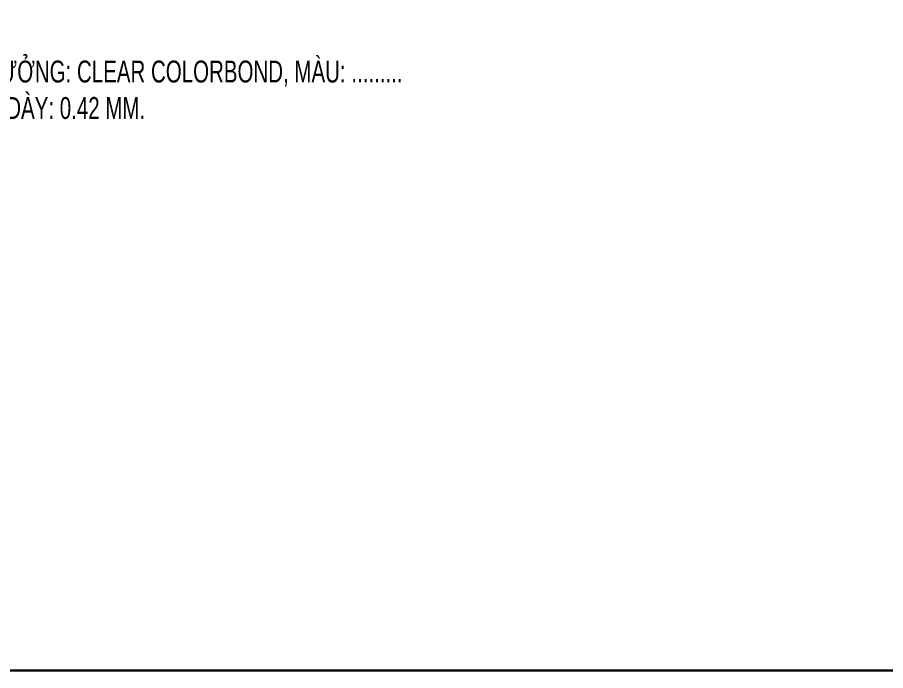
# Model space of a CAD drawing. Header units: inches. Extents: x 315041 to 662841, y -45540 to -35018.
# Drawn here: x 329760.7 to 329859.9, y -37581.3 to -37506.7 of the extents above; entities that cross this region are included whole.
import ezdxf

# ---------------------------------------------------------------- set-up
doc = ezdxf.new("R2010")
doc.units = ezdxf.units.IN
doc.header["$MEASUREMENT"] = 0
doc.layers.add('3', color=3, linetype='Continuous')
doc.layers.add('7', color=7, linetype='Continuous')
doc.styles.add('ST1H', font='vnshxh.shx', dxfattribs={"width": 0.7})

# ---------------------------------------------------------------- blocks, each defined once
blk = doc.blocks.new('A$C75D82031')
at = {"layer": '7', "color": 147, "linetype": 'Continuous'}
blk.add_lwpolyline([(12.331, 57.61), (581.669, 57.61), (581.669, 409.19), (12.331, 409.19)], close=True, dxfattribs=at)

msp = doc.modelspace()

# ---------------------------------------------------------------- linework, layer by layer
at = {"color": 8}
for points in [[(329621.7734, -37229.7343), (330191.1113, -37229.7343), (330191.1113, -37581.3141), (329621.7734, -37581.3141)], [(330191.1113, -37229.7343), (329621.7734, -37229.7343), (329621.7734, -37581.3141), (330191.1113, -37581.3141)]]:
    msp.add_lwpolyline(points, close=True, dxfattribs=at)

# ---------------------------------------------------------------- block references
at = {"color": 1}
msp.add_blockref('A$C75D82031', (329609.4423, -37638.9242), dxfattribs=at)

# ---------------------------------------------------------------- next in the draw order: texts
at = {"layer": '3', "insert": (329736.6976, -37515.2433), "char_height": 2.5, "attachment_point": 4, "style": 'ST1H', "bg_fill": 2}
msp.add_mtext('\\A1;t«n TH¦NG nhµ x\xadëng: CLEAR COLORBOND, mµu: .........\\PLo¹i : 05 SãNG CN, dµy: 0.42 mm.', dxfattribs=at)

doc.saveas('drawing.dxf')
